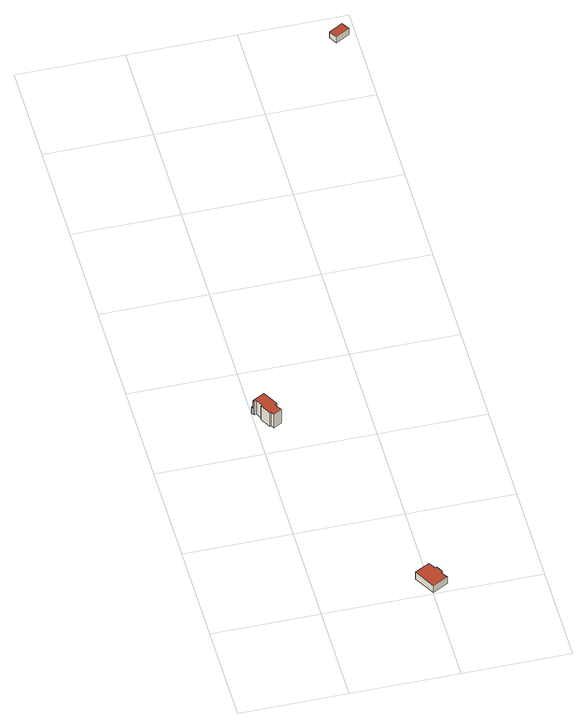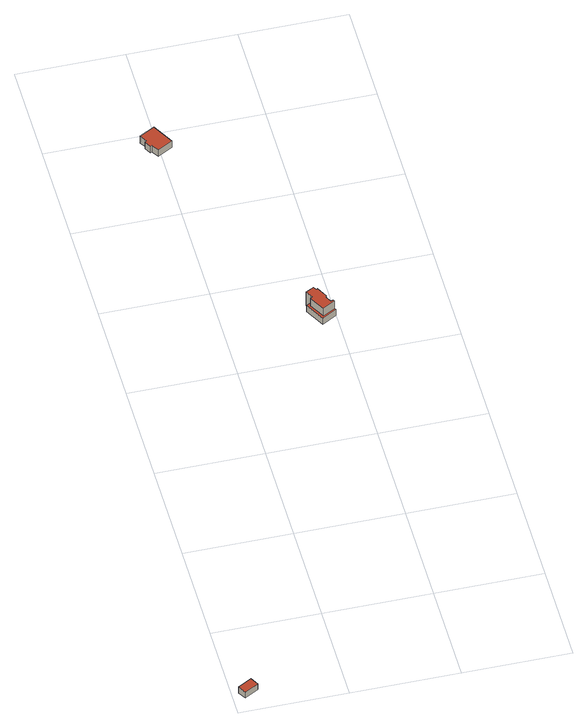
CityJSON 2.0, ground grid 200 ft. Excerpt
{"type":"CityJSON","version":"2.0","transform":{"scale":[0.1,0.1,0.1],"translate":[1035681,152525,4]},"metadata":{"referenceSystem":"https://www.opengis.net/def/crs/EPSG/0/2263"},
"CityObjects":{
"building1":{"type":"Building","attributes":{"name":"Bldg_1210004451","BIN":"4303623"},"geometry":[{"type":"MultiSurface","lod":"2","boundaries":[[[0,1,2,3,4,5,6,7,8,9,10,11,12]],[[13,14,15,16,17,18,19,20]],[[21,22,23,24,25,26,27,28,29,30,31,32,33]],[[14,13,33,32]],[[15,14,32,31]],[[2,1,31,30]],[[3,2,30,29]],[[4,3,29,28]],[[5,4,28,27]],[[6,5,27,26]],[[7,6,26,25]],[[8,7,25,24]],[[9,8,24,23]],[[10,9,23,22]],[[20,19,22,21]],[[13,20,21,33]],[[15,1,0,16]],[[16,0,12,17]],[[17,12,11,18]],[[18,11,10,19]]],"semantics":{"surfaces":[{"type":"RoofSurface","BIN":"4303623"},{"type":"GroundSurface"},{"type":"WallSurface"}],"values":[0,0,1,2,2,2,2,2,2,2,2,2,2,2,2,2,2,2,2,2]}}]},
"building2":{"type":"Building","attributes":{"name":"Bldg_1210009592","BIN":"4303644"},"geometry":[{"type":"MultiSurface","lod":"2","boundaries":[[[34,35,36,37,38,39,40,41]],[[42,43,44,45,46,47,48,49]],[[35,34,49,48]],[[36,35,48,47]],[[37,36,47,46]],[[38,37,46,45]],[[39,38,45,44]],[[40,39,44,43]],[[41,40,43,42]],[[34,41,42,49]]],"semantics":{"surfaces":[{"type":"RoofSurface","BIN":"4303644"},{"type":"GroundSurface"},{"type":"WallSurface"}],"values":[0,1,2,2,2,2,2,2,2,2]}}]},
"building3":{"type":"Building","attributes":{"name":"Bldg_1210017464","BIN":"4459189"},"geometry":[{"type":"MultiSurface","lod":"2","boundaries":[[[50,51,52,53]],[[54,55,56,57]],[[52,51,57,56]],[[53,52,56,55]],[[50,53,55,54]],[[51,50,54,57]]],"semantics":{"surfaces":[{"type":"RoofSurface","BIN":"4459189"},{"type":"GroundSurface"},{"type":"WallSurface"}],"values":[0,1,2,2,2,2]}}]}
},
"vertices":[
[245,5127,342],[17,5002,342],[38,4964,342],[78,4986,342],[149,4857,342],[120,4841,342],[233,4635,342],[258,4648,342],[293,4583,342],[445,4666,342],[392,4764,342],[366,4811,342],[406,4833,342],[273,5181,158],[0,5032,158],[17,5002,158],[245,5127,158],[406,4833,158],[366,4811,158],[392,4764,158],[476,4810,158],[476,4810,10],[392,4764,10],[445,4666,10],[293,4583,10],[258,4648,10],[233,4635,10],[120,4841,10],[149,4857,10],[78,4986,10],[38,4964,10],[17,5002,10],[0,5032,10],[273,5181,10],
[2062,560,198],[1783,406,198],[2007,1,198],[2288,156,198],[2211,294,198],[2241,310,198],[2171,438,198],[2139,420,198],[2139,420,35],[2171,438,35],[2241,310,35],[2211,294,35],[2288,156,35],[2007,1,35],[1783,406,35],[2062,560,35],
[3789,13677,167],[3530,13529,167],[3617,13377,167],[3876,13525,167],[3789,13677,25],[3876,13525,25],[3617,13377,25],[3530,13529,25]
]}
